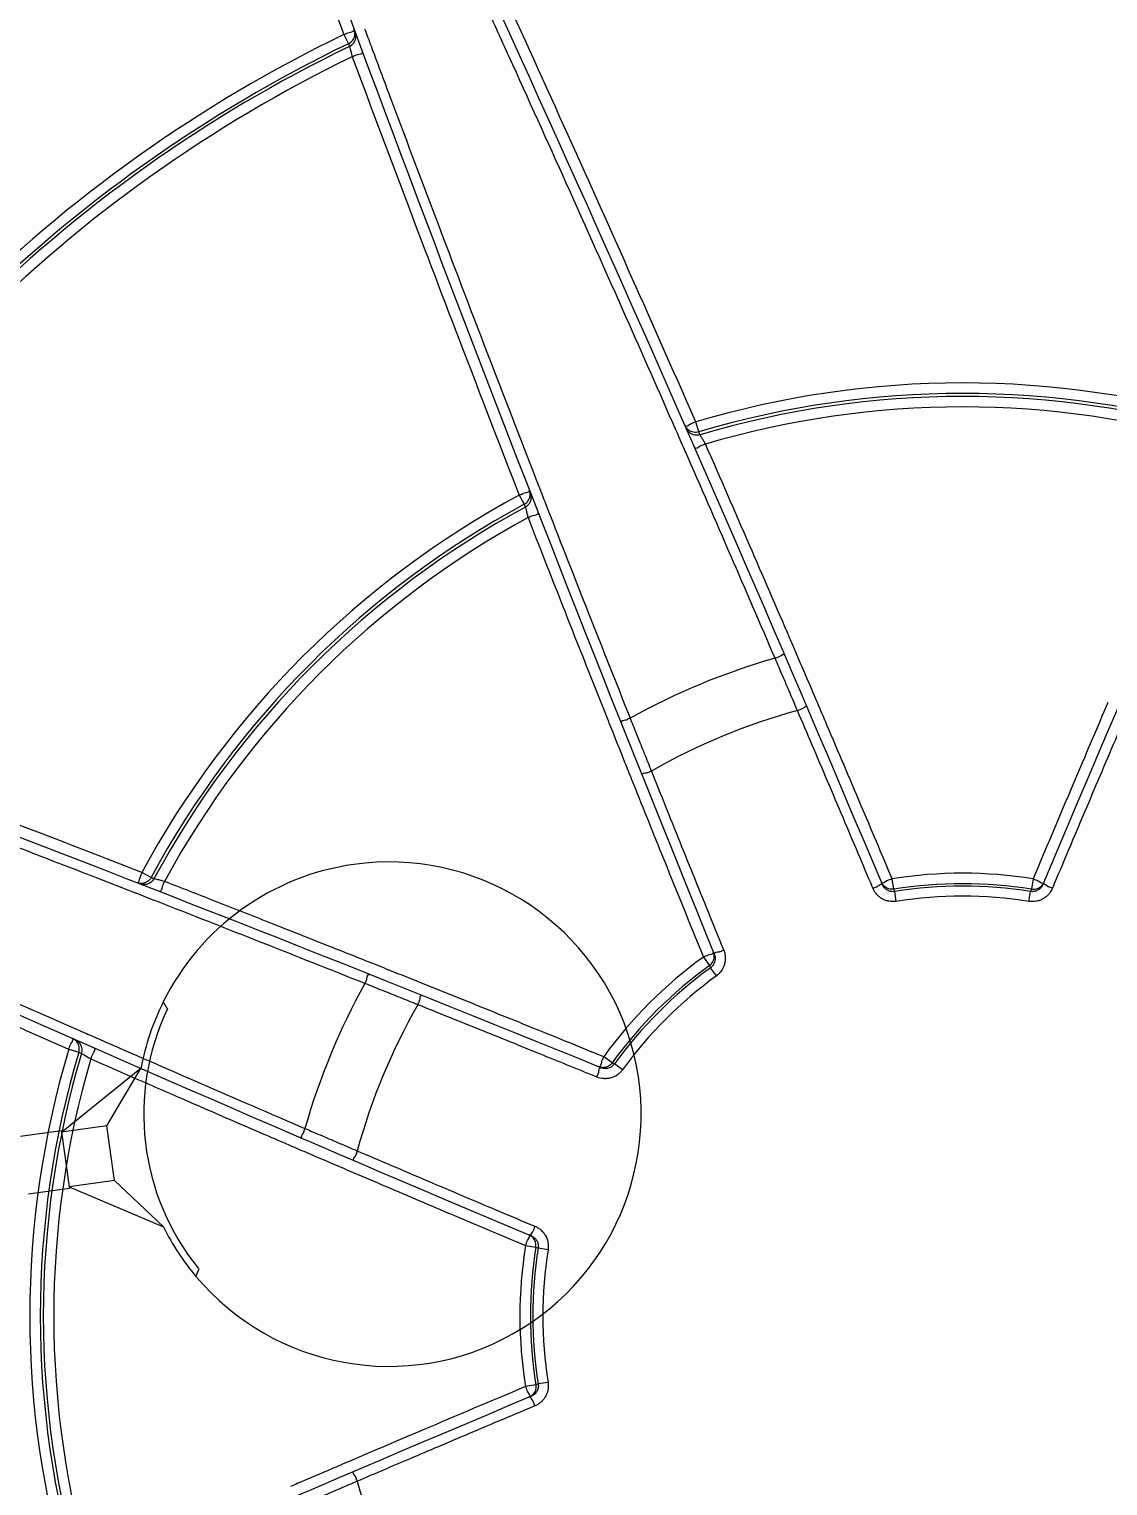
# Model space of a CAD drawing. Header units: metres. Extents: x 1628 to 1845, y 824 to 931.
# Drawn here: x 1653.808 to 1654.279, y 913.918 to 914.553 of the extents above; entities that cross this region are included whole.
import ezdxf

# ---------------------------------------------------------------- set-up
doc = ezdxf.new("R2010")
doc.units = ezdxf.units.M
doc.header["$LTSCALE"] = 0.15
doc.layers.get('0').update_dxf_attribs({"lineweight": 0, "plot": 0})
doc.layers.get('Defpoints').update_dxf_attribs({"lineweight": 0})
doc.layers.add('Alvenaria', color=170, linetype='Continuous', lineweight=0)
doc.layers.add('hidrosanitário', color=26, linetype='Continuous', lineweight=0)
doc.styles.get("Standard").update_dxf_attribs({"font": 'arial.ttf'})
doc.dimstyles.new('Lunardi', dxfattribs={"dimtxt": 0.1, "dimasz": 0.05, "dimexe": 0, "dimexo": 0.05, "dimgap": 0.05, "dimtad": 0, "dimzin": 9, "dimtxsty": 'Standard', "dimblk": 'OBLIQUE', "dimcen": 0, "dimse1": 1, "dimse2": 1, "dimclrd": 1, "dimclre": 1, "dimclrt": 1, "dimadec": 0, "dimazin": 0, "dimtfac": 1, "dimtmove": 1, "dimatfit": 2, "dimldrblk": 'OBLIQUE', "dimfxl": 1, "dimarcsym": 0})

# ---------------------------------------------------------------- blocks, each defined once
blk = doc.blocks.new('_Oblique')
at = {"color": 0, "linetype": 'ByBlock', "lineweight": -2}
blk.add_line((-0.5, -0.5), (0.5, 0.5), dxfattribs=at)
blk = doc.blocks.new('*D89')
at = {"layer": 'Alvenaria', "color": 1, "lineweight": -2, "ltscale": 10}
for p, q in [((1661.73836, 914.69914), (1661.73836, 914.88433)), ((1661.73836, 914.79173), (1661.99364, 914.77623)), ((1661.99364, 914.77623), (1661.99364, 914.67623))]:
    blk.add_line(p, q, dxfattribs=at)
at = {"layer": 'Defpoints', "color": 0, "ltscale": 10}
for p in [(1641.75704, 914.88433), (1661.73836, 914.88433), (1656.40704, 914.69914)]:
    blk.add_point(p, dxfattribs=at)
at = {"layer": 'Alvenaria', "color": 1, "lineweight": -2, "ltscale": 10, "xscale": 0.05, "yscale": 0.05, "zscale": 0.05}
for p, rotation in [((1661.73836, 914.88433), 90), ((1661.73836, 914.69914), 270)]:
    blk.add_blockref('_Oblique', p, dxfattribs=dict(at, rotation=rotation))
at = {"layer": 'Alvenaria', "color": 1, "ltscale": 10, "insert": (1661.99364, 914.49625), "char_height": 0.1, "attachment_point": 5, "rotation": 90}
blk.add_mtext('0,19', dxfattribs=at)

msp = doc.modelspace()

# ---------------------------------------------------------------- linework, layer by layer
at = {"layer": 'hidrosanitário', "color": 252}
for p, q in [((1653.9455, 914.55075), (1653.94745, 914.54672)), ((1653.94745, 914.54672), (1653.94789, 914.54554)), ((1654.1003, 914.37739), (1654.09899, 914.38176)), ((1654.10083, 914.37616), (1654.1003, 914.37739)), ((1654.02198, 914.34986), (1654.02415, 914.34584)), ((1654.02415, 914.34584), (1654.02463, 914.34459)), ((1653.86135, 914.18305), (1653.85734, 914.18522)), ((1653.8626, 914.18256), (1653.86135, 914.18305)), ((1654.18538, 914.17797), (1654.18465, 914.18248)), ((1654.1858, 914.17695), (1654.18538, 914.17797)), ((1654.18649, 914.17265), (1654.1858, 914.17695)), ((1654.24433, 914.17265), (1654.24502, 914.17695)), ((1654.24544, 914.17797), (1654.24502, 914.17695)), ((1654.24617, 914.18248), (1654.24544, 914.17797)), ((1654.10232, 914.14838), (1654.10499, 914.14468)), ((1654.10499, 914.14468), (1654.10542, 914.14365)), ((1654.10797, 914.14013), (1654.10542, 914.14365)), ((1653.82544, 914.10821), (1653.82981, 914.1069)), ((1653.82981, 914.1069), (1653.83104, 914.10636)), ((1654.06252, 914.10221), (1654.05882, 914.10488)), ((1654.06355, 914.10178), (1654.06252, 914.10221)), ((1654.06707, 914.09923), (1654.06355, 914.10178)), ((1654.02472, 914.02255), (1654.02922, 914.02182)), ((1654.02922, 914.02182), (1654.03025, 914.0214)), ((1654.03454, 914.02071), (1654.03025, 914.0214)), ((1654.02922, 913.96176), (1654.02472, 913.96103)), ((1654.03025, 913.96218), (1654.02922, 913.96176)), ((1654.03454, 913.96287), (1654.03025, 913.96218))]:
    msp.add_line(p, q, dxfattribs=at)
at = {"layer": 'hidrosanitário', "linetype": 'Continuous'}
for p, q in [((1653.86851, 914.12579), (1653.86846, 914.12587)), ((1653.82226, 914.07194), (1653.85702, 914.10004)), ((1653.84206, 914.07472), (1653.85702, 914.10004)), ((1653.84206, 914.07472), (1653.82226, 914.07194)), ((1653.8454, 914.05095), (1653.84206, 914.07472)), ((1653.82216, 914.07263), (1653.80433, 914.07013)), ((1653.82216, 914.07263), (1653.82226, 914.07194)), ((1653.82226, 914.07194), (1653.82559, 914.04817)), ((1653.8454, 914.05095), (1653.82559, 914.04817)), ((1653.8454, 914.05095), (1653.86674, 914.03072)), ((1653.82569, 914.04748), (1653.80786, 914.04498)), ((1653.82559, 914.04817), (1653.82569, 914.04748)), ((1653.82559, 914.04817), (1653.86674, 914.03072)), ((1653.88093, 914.00911), (1653.88096, 914.00919))]:
    msp.add_line(p, q, dxfattribs=at)
at = {"layer": 'hidrosanitário', "color": 252}
for radius in [0.90615, 0.90588, 0.90411, 0.90269, 0.89582, 0.89514, 0.88421]:
    msp.add_circle((1654.21541, 913.99179), radius, dxfattribs=at)
for centre, radius, start, end in [((1641.34724, 908.77943), 13.92322, 22.822761, 25.48965), ((1667.08357, 908.77943), 13.92322, 154.51035, 157.177244), ((1667.00027, 919.40526), 13.92322, 199.51035, 202.177244), ((1654.21541, 913.99179), 0.83257, 114.29105, 155.70895), ((1654.21541, 913.99179), 0.82826, 114.3171, 155.6829), ((1654.21541, 913.99179), 0.62072, 115.77468, 154.22532), ((1654.21541, 913.99179), 0.61624, 115.77468, 154.22532), ((1654.21541, 913.99179), 0.61499, 115.78556, 154.21444), ((1654.21541, 913.99179), 0.61042, 115.86597, 154.13403), ((1654.21541, 913.99179), 0.40698, 73.37819, 106.62181), ((1654.21541, 913.99179), 0.40241, 73.37819, 106.62181), ((1654.21541, 913.99179), 0.40108, 73.40158, 106.59842), ((1654.21541, 913.99179), 0.39652, 73.56564, 106.43436), ((1654.21541, 913.99179), 0.40698, 118.37819, 151.62181), ((1654.21541, 913.99179), 0.40241, 118.37819, 151.62181), ((1654.21541, 913.99179), 0.40108, 118.40158, 151.59842), ((1654.21541, 913.99179), 0.39652, 118.56564, 151.43436), ((1648.80193, 901.20693), 13.92322, 67.822756, 70.48965), ((1659.42776, 926.85995), 13.92322, 244.51035, 247.177244), ((1654.21541, 913.99179), 0.29838, 105.91614, 119.08386), ((1654.21541, 913.99179), 0.27374, 105.26017, 119.73983), ((1654.21541, 913.99179), 0.19315, 80.83707, 99.16293), ((1654.21541, 913.99179), 0.18859, 80.83707, 99.16293), ((1654.21541, 913.99179), 0.18751, 80.91524, 99.08479), ((1654.21541, 913.99179), 0.18316, 80.91525, 99.08475), ((1654.21541, 913.99179), 0.19315, 125.83707, 144.16293), ((1654.21541, 913.99179), 0.18859, 125.83707, 144.16293), ((1654.21541, 913.99179), 0.18751, 125.91525, 144.08476), ((1654.21541, 913.99179), 0.18316, 125.91525, 144.08475), ((1654.21541, 913.99179), 0.29838, 150.91614, 164.08386), ((1654.21541, 913.99179), 0.27374, 150.26017, 164.73983), ((1654.21541, 913.99179), 0.40698, 163.37819, 196.62181), ((1654.21541, 913.99179), 0.40241, 163.37819, 196.62181), ((1654.21541, 913.99179), 0.40108, 163.40158, 196.59842), ((1654.21541, 913.99179), 0.39652, 163.56564, 196.43436), ((1654.21541, 913.99179), 0.19315, 170.83707, 189.16293), ((1654.21541, 913.99179), 0.18859, 170.83707, 189.16293), ((1654.21541, 913.99179), 0.18751, 170.91525, 189.08475), ((1654.21541, 913.99179), 0.18316, 170.91525, 189.08475), ((1659.42776, 901.12363), 13.92322, 112.822756, 115.48965), ((1654.21541, 913.99179), 0.27374, 195.26017, 209.73983)]:
    msp.add_arc(centre, radius, start, end, dxfattribs=at)
at = {"layer": 'hidrosanitário', "linetype": 'Continuous'}
for centre, radius, start, end in [((1653.96515, 914.07986), 0.11, 220.03287, 97.98328), ((1653.96515, 914.07986), 0.11, 97.98328, 153.55163), ((1653.96515, 914.07986), 0.11, 153.55162, 169.43027), ((1653.96515, 914.07986), 0.107, 154.58111, 218.89945), ((1653.42977, 913.86108), 0.51243, 31.48158, 31.50438), ((1653.70436, 914.02914), 0.19049, 31.45676, 31.50358), ((1653.69026, 914.02055), 0.207, 31.42258, 31.45054), ((1653.35532, 913.81613), 0.59939, 31.39748, 31.40499), ((1653.65943, 914.00174), 0.24311, 31.37621, 31.3967), ((1653.69947, 914.02611), 0.19624, 31.36207, 31.3891), ((1653.67623, 914.01194), 0.22346, 31.34109, 31.36429), ((1653.66351, 914.00423), 0.23833, 31.31082, 31.33222), ((1653.67763, 914.01282), 0.2218, 31.28813, 31.31125), ((1653.68416, 914.01681), 0.21415, 31.25794, 31.28198), ((1653.68358, 914.01644), 0.21484, 31.2389, 31.26281), ((1653.68451, 914.01698), 0.21377, 31.22165, 31.24566), ((1653.68784, 914.01899), 0.20987, 31.19722, 31.22168), ((1653.6903, 914.0205), 0.20699, 31.16854, 31.19334), ((1653.69235, 914.02175), 0.20459, 31.14218, 31.16726), ((1653.6942, 914.02288), 0.20242, 31.11352, 31.13886), ((1653.69652, 914.02424), 0.19973, 31.09805, 31.12372), ((1653.69848, 914.02544), 0.19743, 31.06501, 31.09097), ((1653.70056, 914.02668), 0.19502, 31.0429, 31.06918), ((1653.70239, 914.02781), 0.19286, 31.00982, 31.03638), ((1653.70441, 914.02896), 0.19053, 30.99868, 31.02556), ((1653.70618, 914.03009), 0.18844, 30.95457, 30.98174), ((1653.70811, 914.03123), 0.18619, 30.93241, 30.9599), ((1653.70977, 914.03223), 0.18426, 30.90367, 30.93145), ((1653.71167, 914.03336), 0.18205, 30.87707, 30.90517), ((1653.7133, 914.03431), 0.18016, 30.8549, 30.88328), ((1653.71508, 914.03539), 0.17807, 30.82167, 30.85038), ((1653.71665, 914.03634), 0.17624, 30.78843, 30.81743), ((1653.71836, 914.03734), 0.17427, 30.7662, 30.79552), ((1653.71988, 914.03826), 0.17249, 30.73292, 30.76254), ((1653.72157, 914.03923), 0.17054, 30.71066, 30.7406), ((1653.72298, 914.04008), 0.16889, 30.67735, 30.70758), ((1653.7244, 914.04096), 0.16722, 30.63745, 30.66798), ((1653.72602, 914.0419), 0.16535, 30.61064, 30.64149), ((1653.72805, 914.04307), 0.163, 30.58827, 30.61956), ((1653.72876, 914.04353), 0.16216, 30.54385, 30.57529), ((1653.72827, 914.04323), 0.16274, 30.51518, 30.54651), ((1653.96515, 914.07986), 0.11, 206.53627, 220.03285), ((1653.75996, 914.06216), 0.13209, 337.15502, 337.19469), ((1653.7607, 914.06182), 0.13127, 337.20782, 337.24771), ((1653.76149, 914.06153), 0.13043, 337.23082, 337.27096), ((1653.7625, 914.06107), 0.12932, 337.28366, 337.32412), ((1653.76294, 914.0609), 0.12885, 337.32024, 337.36083), ((1653.76303, 914.06089), 0.12877, 337.35212, 337.39269), ((1653.76464, 914.06018), 0.127, 337.40594, 337.44709), ((1653.76762, 914.05896), 0.12379, 337.44105, 337.48332), ((1653.76534, 914.05989), 0.12625, 337.48749, 337.52875), ((1653.75842, 914.06277), 0.13374, 337.52184, 337.56053), ((1653.76912, 914.05833), 0.12216, 337.57389, 337.61691), ((1653.78604, 914.05136), 0.10386, 337.6146, 337.66634), ((1653.76351, 914.06064), 0.12823, 337.65684, 337.69617), ((1653.56241, 914.14327), 0.34564, 337.67593, 337.68912), ((1653.78581, 914.05147), 0.10412, 337.75359, 337.80976), ((1653.79693, 914.04694), 0.09211, 337.80157, 337.89927), ((1653.65452, 914.10493), 0.24587, 337.86417, 337.91209), ((1653.74421, 914.06892), 0.14923, 336.40405, 336.43951), ((1653.74405, 914.069), 0.14941, 336.4382, 336.47361), ((1653.74457, 914.06876), 0.14884, 336.47872, 336.51424), ((1653.7458, 914.06824), 0.1475, 336.50779, 336.54362), ((1653.74675, 914.06782), 0.14646, 336.54833, 336.5844), ((1653.74761, 914.06746), 0.14552, 336.57751, 336.61379), ((1653.74844, 914.06709), 0.14462, 336.61814, 336.65463), ((1653.74934, 914.06668), 0.14363, 336.66373, 336.70046), ((1653.75021, 914.06634), 0.1427, 336.68808, 336.72502), ((1653.75107, 914.06594), 0.14175, 336.73374, 336.77091), ((1653.75189, 914.06559), 0.14086, 336.77453, 336.81192), ((1653.75277, 914.06523), 0.13991, 336.80389, 336.84151), ((1653.75357, 914.06488), 0.13903, 336.84476, 336.8826), ((1653.7544, 914.06453), 0.13813, 336.87907, 336.91715), ((1653.75522, 914.06416), 0.13723, 336.92662, 336.96491), ((1653.75604, 914.06382), 0.13634, 336.96099, 336.99953), ((1653.75684, 914.06349), 0.13548, 336.99714, 337.03589), ((1653.75764, 914.06313), 0.1346, 337.04309, 337.08208), ((1653.7584, 914.06283), 0.13378, 337.07267, 337.11189), ((1653.75924, 914.06247), 0.13287, 337.11382, 337.15328)]:
    msp.add_arc(centre, radius, start, end, dxfattribs=at)
at = {"layer": 'hidrosanitário', "color": 252}
for points, start_tangent, end_tangent in [([(1653.87487, 914.74507), (1653.89846, 914.67916), (1653.92219, 914.61389), (1653.9455, 914.55075)], (0.334601, -0.94236), (0.348575, -0.937281)), ([(1654.09028, 914.37836), (1654.06866, 914.42733), (1654.04248, 914.48595), (1654.0176, 914.54098), (1654.00667, 914.56497)], (-0.402184, 0.915559), (-0.415583, 0.909555)), ([(1654.09884, 914.38211), (1654.07303, 914.4405), (1654.04518, 914.5027), (1654.01532, 914.56849)], (-0.402174, 0.915563), (-0.415608, 0.909544)), ([(1653.9455, 914.55075), (1653.94779, 914.55167), (1653.94998, 914.5528)], (0.955959, 0.293499), (-0.159962, 0.987123)), ([(1653.94745, 914.54672), (1653.94931, 914.54827), (1653.95022, 914.55051), (1653.95023, 914.55173)], (0.899051, 0.437845), (-0.108768, 0.994067)), ([(1653.94789, 914.54554), (1653.94975, 914.54709), (1653.95065, 914.54934), (1653.95039, 914.55174)], (0.90074, 0.43436), (-0.348594, 0.937274)), ([(1653.94998, 914.5528), (1653.94995, 914.55291)], (-0.159962, 0.987123), (-0.348508, 0.937306)), ([(1653.95023, 914.55173), (1653.94995, 914.55291)], (-0.108768, 0.994067), (-0.348508, 0.937306)), ([(1653.95452, 914.55327), (1653.95581, 914.54979)], (0.348675, -0.937244), (0.348925, -0.937151)), ([(1653.94789, 914.54554), (1653.94821, 914.54435), (1653.9487, 914.54254), (1653.9491, 914.54106)], (0.262011, -0.965065), (0.260656, -0.965432)), ([(1653.95581, 914.54979), (1653.95771, 914.54469)], (0.348925, -0.937151), (0.349291, -0.937014)), ([(1653.95771, 914.54469), (1653.96627, 914.52178), (1653.98699, 914.46686), (1654.00957, 914.40778), (1654.03054, 914.35361)], (0.349291, -0.937014), (0.363011, -0.931785)), ([(1653.9491, 914.54106), (1653.9514, 914.54197), (1653.95359, 914.54315)], (0.936842, 0.349752), (-0.349209, 0.937045)), ([(1653.9491, 914.54106), (1653.97449, 914.47348), (1653.99878, 914.4098), (1654.02198, 914.34986)], (0.349266, -0.937024), (0.363047, -0.931771)), ([(1654.09437, 914.38006), (1654.09433, 914.38013)], (-0.526538, 0.850152), (-0.402256, 0.915527)), ([(1654.09482, 914.37926), (1654.09433, 914.38013)], (-0.579448, 0.815009), (-0.402256, 0.915527)), ([(1654.09899, 914.38176), (1654.09671, 914.38082), (1654.09437, 914.38006)], (-0.888896, -0.45811), (-0.526538, 0.850152)), ([(1654.09899, 914.38176), (1654.09884, 914.38211)], (-0.402149, 0.915574), (-0.402174, 0.915563)), ([(1654.09082, 914.37713), (1654.09028, 914.37836)], (-0.402096, 0.915598), (-0.402184, 0.915559)), ([(1654.09266, 914.37295), (1654.09082, 914.37713)], (-0.401795, 0.91573), (-0.402096, 0.915598)), ([(1654.09793, 914.37727), (1654.09577, 914.37826), (1654.09482, 914.37926)], (-0.98247, 0.186423), (-0.579448, 0.815009)), ([(1654.09846, 914.37604), (1654.09631, 914.37703), (1654.09487, 914.3789)], (-0.982238, 0.187638), (-0.402168, 0.915566)), ([(1654.1003, 914.37739), (1654.09793, 914.37727)], (-0.959079, -0.283139), (-0.98247, 0.186423)), ([(1654.10083, 914.37616), (1654.09846, 914.37604)], (-0.958059, -0.28657), (-0.982238, 0.187638)), ([(1654.10273, 914.37295), (1654.10259, 914.37318), (1654.10173, 914.37464), (1654.10086, 914.37611)], (-0.509495, 0.860474), (-0.506913, 0.861997)), ([(1654.09452, 914.36871), (1654.09266, 914.37295)], (-0.401491, 0.915863), (-0.401795, 0.91573)), ([(1654.13358, 914.27873), (1654.11428, 914.32341), (1654.09452, 914.36871)], (-0.395014, 0.918675), (-0.401491, 0.915863)), ([(1654.10203, 914.37166), (1654.10095, 914.37116), (1654.09856, 914.37048)], (-0.938307, -0.345804), (-0.401555, 0.915835)), ([(1654.10323, 914.37211), (1654.10203, 914.37166)], (-0.91614, -0.400858), (-0.938307, -0.345804)), ([(1654.10323, 914.37211), (1654.10273, 914.37295)], (-0.510259, 0.860021), (-0.509495, 0.860474)), ([(1654.14231, 914.28206), (1654.14005, 914.28733), (1654.12243, 914.32809), (1654.10323, 914.37211)], (-0.394911, 0.918719), (-0.40145, 0.915881)), ([(1654.02198, 914.34986), (1654.02426, 914.3508), (1654.02645, 914.35192)], (0.952477, 0.304611), (-0.22883, 0.973467)), ([(1654.02415, 914.34584), (1654.02591, 914.34744), (1654.02673, 914.34966), (1654.02672, 914.35085)], (0.878381, 0.477962), (-0.128995, 0.991645)), ([(1654.02463, 914.34459), (1654.0264, 914.34619), (1654.02722, 914.34841), (1654.02691, 914.35076)], (0.880086, 0.474814), (-0.363029, 0.931778)), ([(1654.02645, 914.35192), (1654.02643, 914.35201)], (-0.22883, 0.973467), (-0.362937, 0.931813)), ([(1654.02672, 914.35085), (1654.02643, 914.35201)], (-0.128995, 0.991645), (-0.362937, 0.931813)), ([(1654.03054, 914.35361), (1654.03103, 914.35236)], (0.363011, -0.931785), (0.363101, -0.93175)), ([(1654.03103, 914.35236), (1654.03181, 914.35035)], (0.363101, -0.93175), (0.363245, -0.931694)), ([(1654.03181, 914.35035), (1654.03437, 914.3438)], (0.363245, -0.931694), (0.363716, -0.93151)), ([(1654.02463, 914.34459), (1654.02495, 914.34338), (1654.02542, 914.34154), (1654.02581, 914.34004)], (0.251162, -0.967945), (0.247289, -0.968942)), ([(1654.02581, 914.34004), (1654.02808, 914.34098), (1654.03025, 914.34219)], (0.931258, 0.36436), (-0.363642, 0.931539)), ([(1654.03437, 914.3438), (1654.05211, 914.29859), (1654.07037, 914.25255)], (0.363716, -0.93151), (0.370284, -0.928919)), ([(1654.02581, 914.34004), (1654.04026, 914.30318), (1654.05376, 914.26904), (1654.0607, 914.2516)], (0.363757, -0.931494), (0.370179, -0.92896)), ([(1654.13358, 914.27873), (1654.13512, 914.2793)], (0.919022, 0.394205), (0.916734, 0.399498)), ([(1654.13373, 914.27838), (1654.13358, 914.27873)], (-0.394146, 0.919048), (-0.394173, 0.919036)), ([(1654.13521, 914.27493), (1654.13373, 914.27838)], (-0.39388, 0.919162), (-0.394146, 0.919048)), ([(1654.13512, 914.2793), (1654.13564, 914.27956), (1654.13773, 914.28024)], (0.916734, 0.399498), (0.619391, -0.785083)), ([(1654.13773, 914.28024), (1654.1378, 914.28013)], (0.619391, -0.785083), (0.395075, -0.918649)), ([(1654.15203, 914.25941), (1654.14231, 914.28206)], (-0.393252, 0.919431), (-0.394911, 0.918719)), ([(1654.14173, 914.25969), (1654.1401, 914.26351), (1654.13684, 914.27113), (1654.13521, 914.27493)], (-0.392693, 0.919669), (-0.39388, 0.919162)), ([(1654.14336, 914.25588), (1654.14173, 914.25969)], (-0.392393, 0.919798), (-0.392693, 0.919669)), ([(1654.18451, 914.18282), (1654.17107, 914.21466), (1654.15623, 914.24957), (1654.15203, 914.25941)], (-0.387549, 0.921849), (-0.393252, 0.919431)), ([(1654.27878, 914.25939), (1654.2651, 914.22728), (1654.24617, 914.18248)], (-0.393251, -0.919431), (-0.387523, -0.92186)), ([(1653.85734, 914.18522), (1653.79744, 914.2084), (1653.73377, 914.23269), (1653.66614, 914.2581)], (-0.931771, 0.363047), (-0.937024, 0.349266)), ([(1654.07037, 914.25255), (1654.06888, 914.25186)], (-0.928592, -0.371102), (-0.930716, -0.365742)), ([(1654.07037, 914.25255), (1654.07051, 914.25219)], (0.371134, -0.928579), (0.371162, -0.928568)), ([(1654.14336, 914.25588), (1654.14493, 914.25646)], (0.91942, 0.393278), (0.902673, 0.430328)), ([(1654.1759, 914.17921), (1654.16989, 914.19347), (1654.16323, 914.2092), (1654.15648, 914.22512), (1654.14979, 914.24083), (1654.14336, 914.25588)], (-0.387942, 0.921684), (-0.393447, 0.919347)), ([(1654.14493, 914.25646), (1654.14542, 914.25673), (1654.14749, 914.25753)], (0.902673, 0.430328), (0.482805, -0.875728)), ([(1654.28746, 914.25588), (1654.28112, 914.24104), (1654.2744, 914.22528), (1654.26759, 914.20922), (1654.2609, 914.1934), (1654.25492, 914.17921)], (-0.393447, -0.919347), (-0.387942, -0.921684)), ([(1653.85359, 914.17666), (1653.80367, 914.19599), (1653.7437, 914.21893), (1653.6872, 914.24026), (1653.66251, 914.24949)], (-0.931785, 0.363011), (-0.937014, 0.349291)), ([(1654.0607, 914.2516), (1654.06184, 914.24874)], (0.370179, -0.92896), (0.370388, -0.928877)), ([(1654.06184, 914.24874), (1654.06795, 914.23343), (1654.071, 914.22582)], (0.370388, -0.928877), (0.372065, -0.928207)), ([(1654.06888, 914.25186), (1654.06833, 914.25168), (1654.06637, 914.25068)], (-0.930716, -0.365742), (0.117161, -0.993113)), ([(1654.06637, 914.25068), (1654.0664, 914.25055)], (0.117161, -0.993113), (0.370223, -0.928943)), ([(1654.07051, 914.25219), (1654.0719, 914.24871)], (0.371162, -0.928568), (0.37143, -0.928461)), ([(1654.0719, 914.24871), (1654.07344, 914.24487), (1654.07652, 914.23718), (1654.07807, 914.23333)], (0.37143, -0.928461), (0.372628, -0.927981)), ([(1654.07807, 914.23333), (1654.07962, 914.22947)], (0.372628, -0.927981), (0.372931, -0.927859)), ([(1654.0781, 914.22878), (1654.07756, 914.22862), (1654.07553, 914.22772)], (-0.942574, -0.333998), (0.277844, -0.960626)), ([(1654.07962, 914.22947), (1654.0781, 914.22878)], (-0.928217, -0.372038), (-0.942574, -0.333998)), ([(1654.07962, 914.22947), (1654.08563, 914.2145), (1654.09202, 914.19861), (1654.09856, 914.18244), (1654.10501, 914.16652), (1654.11082, 914.15225)], (0.371868, -0.928286), (0.377413, -0.926045)), ([(1654.071, 914.22582), (1654.08402, 914.19345), (1654.10232, 914.14838)], (0.372065, -0.928207), (0.377834, -0.925873)), ([(1653.64223, 914.20053), (1653.66448, 914.19039), (1653.71796, 914.1662), (1653.7757, 914.14039), (1653.82884, 914.11691)], (0.909555, -0.415583), (0.915559, -0.402184)), ([(1653.63871, 914.19187), (1653.70445, 914.16204), (1653.76665, 914.13419), (1653.82508, 914.10836)], (0.909544, -0.415608), (0.915563, -0.402174)), ([(1653.85734, 914.18522), (1653.85639, 914.18294), (1653.85527, 914.18075)], (-0.304612, -0.952477), (-0.973467, 0.228829)), ([(1653.86135, 914.18305), (1653.85976, 914.18129), (1653.85754, 914.18047), (1653.85634, 914.18048)], (-0.477962, -0.878381), (-0.991645, 0.128995)), ([(1653.8626, 914.18256), (1653.86101, 914.1808), (1653.85879, 914.17998), (1653.85644, 914.18029)], (-0.474814, -0.880086), (-0.931779, 0.363027)), ([(1653.86716, 914.18139), (1653.86595, 914.1817), (1653.8643, 914.18212), (1653.8626, 914.18256)], (-0.968934, 0.247319), (-0.967958, 0.251113)), ([(1654.18465, 914.18248), (1654.18451, 914.18282)], (-0.387523, 0.92186), (-0.387549, 0.921849)), ([(1653.85484, 914.17617), (1653.85359, 914.17666)], (-0.93175, 0.363101), (-0.931785, 0.363011)), ([(1653.85909, 914.17451), (1653.85484, 914.17617)], (-0.931631, 0.363406), (-0.93175, 0.363101)), ([(1653.85527, 914.18075), (1653.85519, 914.18077)], (-0.973467, 0.228829), (-0.931813, 0.362938)), ([(1653.85634, 914.18048), (1653.85519, 914.18077)], (-0.991645, 0.128995), (-0.931813, 0.362937)), ([(1653.86716, 914.18139), (1653.86621, 914.17911), (1653.86501, 914.17694)], (-0.36436, -0.931258), (-0.931535, 0.363651)), ([(1653.95847, 914.14536), (1653.93933, 914.15297), (1653.91315, 914.16334), (1653.88905, 914.17282), (1653.86716, 914.18139)], (-0.928877, 0.370388), (-0.931494, 0.363757)), ([(1654.17625, 914.17837), (1654.1759, 914.17921)], (-0.387882, 0.921709), (-0.387942, 0.921684)), ([(1654.17625, 914.17837), (1654.17782, 914.17895)], (0.921757, 0.387769), (0.902016, 0.431703)), ([(1654.17646, 914.17791), (1654.17625, 914.17837)], (-0.436419, 0.899744), (-0.38826, 0.92155)), ([(1654.17913, 914.17458), (1654.17797, 914.17567), (1654.17646, 914.17791)], (-0.784569, 0.620041), (-0.436419, 0.899744)), ([(1654.17782, 914.17895), (1654.17831, 914.17922), (1654.18038, 914.18003)], (0.902016, 0.431703), (0.447838, -0.894115)), ([(1654.18032, 914.18031), (1654.18, 914.18094)], (-0.516761, 0.85613), (-0.387949, 0.921681)), ([(1654.18465, 914.18248), (1654.18237, 914.18158), (1654.18004, 914.18086)], (-0.892715, -0.450622), (-0.510726, 0.859743)), ([(1654.18054, 914.17998), (1654.18032, 914.18031)], (-0.582427, 0.812883), (-0.516761, 0.85613)), ([(1654.18336, 914.17718), (1654.18261, 914.17752), (1654.18131, 914.17856), (1654.1804, 914.18)], (-0.941366, 0.337388), (-0.388003, 0.921658)), ([(1654.18319, 914.17811), (1654.18128, 914.17916), (1654.18054, 914.17998)], (-0.961187, 0.275899), (-0.582427, 0.812883)), ([(1654.18538, 914.17797), (1654.18319, 914.17811)], (-0.987461, -0.157862), (-0.961187, 0.275899)), ([(1654.1858, 914.17695), (1654.18416, 914.17697), (1654.18336, 914.17718)], (-0.987719, -0.156241), (-0.941366, 0.337388)), ([(1654.24745, 914.17718), (1654.24666, 914.17697), (1654.24502, 914.17695)], (-0.941367, -0.337383), (-0.987718, 0.156249)), ([(1654.24544, 914.17797), (1654.24763, 914.17811)], (0.987461, -0.157862), (0.961187, 0.275899)), ([(1654.24617, 914.18248), (1654.24844, 914.18158), (1654.25077, 914.18086)], (0.892715, -0.450622), (0.510726, 0.859743)), ([(1654.25042, 914.18), (1654.24951, 914.17856), (1654.24821, 914.17752), (1654.24745, 914.17718)], (-0.388116, -0.92161), (-0.941367, -0.337383)), ([(1654.24763, 914.17811), (1654.24954, 914.17916), (1654.25032, 914.18005)], (0.961187, 0.275899), (0.568906, 0.822403)), ([(1654.25032, 914.18005), (1654.25049, 914.18031)], (0.568906, 0.822403), (0.516976, 0.856)), ([(1654.25299, 914.17895), (1654.2525, 914.17922), (1654.25043, 914.18003)], (-0.902018, 0.431699), (-0.447845, -0.894111)), ([(1654.25049, 914.18031), (1654.25081, 914.18094)], (0.516976, 0.856), (0.387949, 0.921681)), ([(1654.2538, 914.17692), (1654.25284, 914.17567), (1654.25168, 914.17458)], (-0.539428, -0.842032), (-0.784569, -0.620041)), ([(1654.25456, 914.17837), (1654.25299, 914.17895)], (-0.921756, 0.38777), (-0.902018, 0.431699)), ([(1654.25436, 914.17791), (1654.2538, 914.17692)], (-0.436536, -0.899687), (-0.539428, -0.842032)), ([(1654.25456, 914.17837), (1654.25436, 914.17791)], (-0.38826, -0.92155), (-0.436536, -0.899687)), ([(1654.25492, 914.17921), (1654.25456, 914.17837)], (-0.387942, -0.921684), (-0.387882, -0.921709)), ([(1653.8634, 914.17283), (1653.85909, 914.17451)], (-0.93151, 0.363716), (-0.931631, 0.363406)), ([(1653.95465, 914.13683), (1653.90941, 914.15477), (1653.8634, 914.17283)], (-0.928919, 0.370284), (-0.93151, 0.363716)), ([(1654.18044, 914.17371), (1654.17913, 914.17458)], (-0.876163, 0.482015), (-0.784569, 0.620041)), ([(1654.18187, 914.17307), (1654.18044, 914.17371)], (-0.943397, 0.331667), (-0.876163, 0.482015)), ([(1654.18649, 914.17265), (1654.18338, 914.17268), (1654.18187, 914.17307)], (-0.987452, -0.157922), (-0.943397, 0.331667)), ([(1654.24895, 914.17307), (1654.24744, 914.17268), (1654.24433, 914.17265)], (-0.943398, -0.331662), (-0.987452, 0.157922)), ([(1654.25037, 914.17371), (1654.24895, 914.17307)], (-0.876164, -0.482014), (-0.943398, -0.331662)), ([(1654.25168, 914.17458), (1654.25037, 914.17371)], (-0.784569, -0.620041), (-0.876164, -0.482014)), ([(1654.11116, 914.15141), (1654.10964, 914.15071)], (-0.925975, -0.377586), (-0.943081, -0.332562)), ([(1654.11082, 914.15225), (1654.11116, 914.15141)], (0.377413, -0.926045), (0.377473, -0.926021)), ([(1654.11116, 914.15141), (1654.11171, 914.14953), (1654.11183, 914.14863)], (0.377539, -0.925994), (0.086927, -0.996215)), ([(1653.98156, 914.13613), (1653.96728, 914.14184), (1653.95847, 914.14536)], (-0.928201, 0.372079), (-0.928877, 0.370388)), ([(1654.10232, 914.14838), (1654.10457, 914.14935), (1654.10672, 914.15049)], (0.949883, 0.312607), (-0.246792, 0.969068)), ([(1654.10499, 914.14468), (1654.10644, 914.14632), (1654.10705, 914.14842), (1654.10698, 914.1496)], (0.809866, 0.586616), (-0.179249, 0.983804)), ([(1654.10642, 914.14463), (1654.10542, 914.14365)], (-0.610414, -0.792082), (-0.808909, -0.587935)), ([(1654.10744, 914.14725), (1654.1072, 914.14608), (1654.1066, 914.14488), (1654.10642, 914.14463)], (-0.087045, -0.996204), (-0.610414, -0.792082)), ([(1654.10698, 914.1496), (1654.1067, 914.15057)], (-0.179249, 0.983804), (-0.377405, 0.926048)), ([(1654.10964, 914.15071), (1654.1091, 914.15056), (1654.10707, 914.14966)], (-0.943081, -0.332562), (0.315566, -0.948904)), ([(1654.10708, 914.14963), (1654.10744, 914.14815)], (0.377514, -0.926004), (0.090448, -0.995901)), ([(1654.10744, 914.14815), (1654.10746, 914.14769), (1654.10744, 914.14725)], (0.090448, -0.995901), (-0.087045, -0.996204)), ([(1654.11136, 914.14472), (1654.11084, 914.14349), (1654.10954, 914.14157), (1654.10879, 914.1408)], (-0.323374, -0.946271), (-0.738295, -0.674478)), ([(1654.11183, 914.14694), (1654.11173, 914.14615), (1654.11136, 914.14472)], (-0.090467, -0.995899), (-0.323374, -0.946271)), ([(1654.11183, 914.14863), (1654.11187, 914.14776), (1654.11183, 914.14694)], (0.086927, -0.996215), (-0.090467, -0.995899)), ([(1653.95465, 914.13683), (1653.95534, 914.13832)], (0.371102, 0.928592), (0.365741, 0.930717)), ([(1653.95534, 914.13832), (1653.95552, 914.13887), (1653.95652, 914.14083)], (0.365741, 0.930717), (0.993113, -0.117162)), ([(1653.95652, 914.14083), (1653.95665, 914.1408)], (0.993113, -0.117162), (0.928943, -0.370223)), ([(1654.10879, 914.1408), (1654.10797, 914.14013)], (-0.738295, -0.674478), (-0.809891, -0.586581)), ([(1653.95501, 914.13669), (1653.95465, 914.13683)], (-0.928568, 0.371162), (-0.928579, 0.371134)), ([(1653.95849, 914.13529), (1653.95501, 914.13669)], (-0.928461, 0.37143), (-0.928568, 0.371162)), ([(1653.97387, 914.12913), (1653.97002, 914.13067), (1653.96233, 914.13376), (1653.95849, 914.13529)], (-0.927981, 0.372628), (-0.928461, 0.37143)), ([(1653.97842, 914.1291), (1653.97857, 914.12964), (1653.97948, 914.13167)], (0.333998, 0.942574), (0.960628, -0.277838)), ([(1654.05882, 914.10488), (1654.02589, 914.11826), (1653.99607, 914.1303), (1653.98156, 914.13613)], (-0.925873, 0.377834), (-0.928201, 0.372079)), ([(1653.97773, 914.12758), (1653.97387, 914.12913)], (-0.927859, 0.372931), (-0.927981, 0.372628)), ([(1653.97773, 914.12758), (1653.97842, 914.1291)], (0.372038, 0.928217), (0.333998, 0.942574)), ([(1654.05495, 914.09638), (1654.03093, 914.10614), (1654.0049, 914.11666), (1653.97773, 914.12758)], (-0.926045, 0.377413), (-0.928286, 0.371868)), ([(1653.82544, 914.10821), (1653.82638, 914.11049), (1653.82714, 914.11283)], (0.45811, 0.888895), (-0.850152, 0.526538)), ([(1653.82714, 914.11283), (1653.82706, 914.11287)], (-0.850152, 0.526538), (-0.915527, 0.402256)), ([(1653.82793, 914.11238), (1653.82706, 914.11287)], (-0.815009, 0.579448), (-0.915527, 0.402256)), ([(1653.82884, 914.11691), (1653.83007, 914.11637)], (0.915559, -0.402184), (0.915598, -0.402096)), ([(1653.83007, 914.11637), (1653.83204, 914.11551)], (0.915598, -0.402096), (0.91566, -0.401954)), ([(1653.83204, 914.11551), (1653.83849, 914.11268)], (0.91566, -0.401954), (0.915863, -0.401491)), ([(1653.83849, 914.11268), (1653.883, 914.09326), (1653.92847, 914.07361)], (0.915863, -0.401491), (0.918675, -0.395014)), ([(1653.82508, 914.10836), (1653.82544, 914.10821)], (0.915563, -0.402174), (0.915574, -0.402149)), ([(1653.82993, 914.10927), (1653.82894, 914.11143), (1653.82793, 914.11238)], (-0.186423, 0.98247), (-0.815009, 0.579448)), ([(1653.83116, 914.10873), (1653.83017, 914.11089), (1653.82829, 914.11233)], (-0.187639, 0.982238), (-0.915567, 0.402166)), ([(1653.82981, 914.1069), (1653.82993, 914.10927)], (0.283139, 0.959079), (-0.186423, 0.98247)), ([(1653.83104, 914.10636), (1653.83116, 914.10873)], (0.28657, 0.958059), (-0.187639, 0.982238)), ([(1653.83104, 914.10636), (1653.83161, 914.10603)], (0.862039, -0.506842), (0.861786, -0.507271)), ([(1653.83553, 914.10517), (1653.83603, 914.10625), (1653.83671, 914.10864)], (0.345804, 0.938307), (-0.915831, 0.401563)), ([(1653.83161, 914.10603), (1653.83212, 914.10573), (1653.83376, 914.10476), (1653.83475, 914.10417)], (0.861786, -0.507271), (0.860197, -0.509962)), ([(1653.83475, 914.10417), (1653.83509, 914.10397)], (0.860197, -0.509962), (0.860005, -0.510286)), ([(1653.83509, 914.10397), (1653.83553, 914.10517)], (0.400858, 0.91614), (0.345804, 0.938307)), ([(1653.83509, 914.10397), (1653.85623, 914.09473), (1653.87959, 914.08456), (1653.90517, 914.07348), (1653.92513, 914.06489)], (0.915881, -0.40145), (0.918719, -0.394911)), ([(1654.05649, 914.09755), (1654.05664, 914.09809), (1654.05754, 914.10013)], (0.332562, 0.943081), (0.948904, -0.315566)), ([(1654.05768, 914.1002), (1654.05663, 914.1005)], (-0.986633, 0.162957), (-0.926048, 0.377405)), ([(1654.05882, 914.10488), (1654.05785, 914.10263), (1654.05671, 914.10048)], (-0.312607, -0.949883), (-0.969068, 0.246792)), ([(1654.06007, 914.09977), (1654.05923, 914.09975), (1654.05757, 914.10012)], (-0.993818, -0.111018), (-0.926117, 0.377237)), ([(1654.06252, 914.10221), (1654.06088, 914.10075), (1654.05878, 914.10015), (1654.05768, 914.1002)], (-0.586616, -0.809865), (-0.986633, 0.162957)), ([(1654.06237, 914.10063), (1654.06088, 914.09993), (1654.06007, 914.09977)], (-0.821112, -0.570767), (-0.993818, -0.111018)), ([(1654.06355, 914.10178), (1654.06237, 914.10063)], (-0.587937, -0.808907), (-0.821112, -0.570767)), ([(1654.05579, 914.09604), (1654.05495, 914.09638)], (-0.926021, 0.377473), (-0.926045, 0.377413)), ([(1654.05579, 914.09604), (1654.05649, 914.09755)], (0.377586, 0.925974), (0.332562, 0.943081)), ([(1654.0605, 914.09539), (1654.05892, 914.09534), (1654.05579, 914.09604)], (-0.99321, -0.116339), (-0.926175, 0.377093)), ([(1654.06205, 914.0957), (1654.0605, 914.09539)], (-0.960377, -0.278705), (-0.99321, -0.116339)), ([(1654.06603, 914.09803), (1654.06485, 914.09705), (1654.06205, 914.0957)], (-0.714509, -0.699627), (-0.960377, -0.278705)), ([(1654.06707, 914.09923), (1654.06603, 914.09803)], (-0.586566, -0.809902), (-0.714509, -0.699627)), ([(1653.9279, 914.07207), (1653.92764, 914.07156), (1653.92695, 914.06947)], (-0.399498, -0.916734), (0.785082, -0.619391)), ([(1653.92695, 914.06947), (1653.92707, 914.0694)], (0.785082, -0.619391), (0.918649, -0.395075)), ([(1653.92847, 914.07361), (1653.9279, 914.07207)], (-0.394205, -0.919022), (-0.399498, -0.916734)), ([(1653.92847, 914.07361), (1653.92882, 914.07346)], (0.919036, -0.394173), (0.919048, -0.394146)), ([(1653.92882, 914.07346), (1653.93227, 914.07199)], (0.919048, -0.394146), (0.919162, -0.39388)), ([(1653.93227, 914.07199), (1653.93607, 914.07036), (1653.94369, 914.0671), (1653.9475, 914.06547)], (0.919162, -0.39388), (0.919669, -0.392693)), ([(1653.92513, 914.06489), (1653.93281, 914.06159), (1653.9471, 914.05546)], (0.918719, -0.394911), (0.919409, -0.393303)), ([(1653.9475, 914.06547), (1653.95132, 914.06384)], (0.919669, -0.392693), (0.919798, -0.392393)), ([(1653.95074, 914.06227), (1653.95047, 914.06178), (1653.94967, 914.05971)], (-0.430328, -0.902673), (0.87573, -0.4828)), ([(1653.95132, 914.06384), (1653.95074, 914.06227)], (-0.393278, -0.91942), (-0.430328, -0.902673)), ([(1653.95132, 914.06384), (1653.96616, 914.0575), (1653.98192, 914.05079), (1653.99798, 914.04397), (1654.0138, 914.03728), (1654.02799, 914.0313)], (0.919347, -0.393447), (0.921684, -0.387942)), ([(1653.9471, 914.05546), (1653.94779, 914.05517)], (0.919409, -0.393303), (0.919431, -0.393252)), ([(1653.94779, 914.05517), (1653.96168, 914.04924), (1653.99159, 914.03653), (1654.02472, 914.02255)], (0.919431, -0.393252), (0.92186, -0.387523)), ([(1654.02799, 914.0313), (1654.02883, 914.03095)], (0.921684, -0.387942), (0.921709, -0.387882)), ([(1654.02883, 914.03095), (1654.02825, 914.02938)], (-0.387769, -0.921756), (-0.431702, -0.902016)), ([(1654.02883, 914.03095), (1654.02947, 914.03065)], (0.921699, -0.387905), (0.890624, -0.454741)), ([(1654.02947, 914.03065), (1654.03005, 914.03032), (1654.03058, 914.02998)], (0.890624, -0.454741), (0.820624, -0.571469)), ([(1654.02472, 914.02255), (1654.02562, 914.02482), (1654.02634, 914.02716)], (0.450622, 0.892715), (-0.859743, 0.510726)), ([(1654.02689, 914.02687), (1654.02626, 914.02719)], (-0.856, 0.516976), (-0.921681, 0.387949)), ([(1654.02825, 914.02938), (1654.02798, 914.02889), (1654.02717, 914.02681)], (-0.431702, -0.902016), (0.894115, -0.447838)), ([(1654.02715, 914.0267), (1654.02689, 914.02687)], (-0.822403, 0.568906), (-0.856, 0.516976)), ([(1654.02909, 914.02401), (1654.02804, 914.02592), (1654.02715, 914.0267)], (-0.275899, 0.961187), (-0.822403, 0.568906)), ([(1654.0272, 914.0268), (1654.02839, 914.02609), (1654.02955, 914.0248), (1654.03016, 914.02338)], (0.921703, -0.387896), (0.246004, -0.969269)), ([(1654.02922, 914.02182), (1654.02909, 914.02401)], (0.157862, 0.987461), (-0.275899, 0.961187)), ([(1654.03058, 914.02998), (1654.03107, 914.02962), (1654.03263, 914.02805)], (0.820624, -0.571469), (0.619038, -0.785361)), ([(1654.03263, 914.02805), (1654.03352, 914.0267)], (0.619038, -0.785361), (0.476662, -0.879087)), ([(1654.03352, 914.0267), (1654.03377, 914.0262), (1654.03438, 914.02447)], (0.476662, -0.879087), (0.241731, -0.970343)), ([(1654.03438, 914.02447), (1654.03452, 914.02381), (1654.03466, 914.02235), (1654.03454, 914.02071)], (0.241731, -0.970343), (-0.157959, -0.987446)), ([(1654.03016, 914.02338), (1654.03023, 914.02303), (1654.03025, 914.0214)], (0.246004, -0.969269), (-0.156282, -0.987712)), ([(1654.02472, 913.96103), (1653.97975, 913.94203), (1653.94781, 913.92842)], (-0.92186, -0.387523), (-0.919431, -0.393251)), ([(1654.02472, 913.96103), (1654.02562, 913.95876), (1654.02634, 913.95642)], (0.450622, -0.892715), (-0.859743, -0.510726)), ([(1654.03017, 913.96025), (1654.02985, 913.95934), (1654.02889, 913.95793), (1654.0272, 913.95678)], (-0.23595, -0.971765), (-0.921711, -0.387877)), ([(1654.02922, 913.96176), (1654.02909, 913.95957)], (0.157862, -0.987461), (-0.275899, -0.961187)), ([(1654.03025, 913.96218), (1654.03024, 913.96059), (1654.03017, 913.96025)], (0.15629, -0.987711), (-0.23595, -0.971765)), ([(1654.03454, 913.96287), (1654.03466, 913.96129), (1654.03454, 913.95985), (1654.0344, 913.9592)], (0.15797, -0.987444), (-0.231915, -0.972736)), ([(1654.02689, 913.95671), (1654.02626, 913.95639)], (-0.856, -0.516976), (-0.921681, -0.387949)), ([(1654.02825, 913.9542), (1654.02798, 913.95469), (1654.02717, 913.95677)], (-0.431703, 0.902016), (0.894115, 0.447838)), ([(1654.02722, 913.95692), (1654.02689, 913.95671)], (-0.812883, -0.582427), (-0.856, -0.516976)), ([(1654.02909, 913.95957), (1654.02804, 913.95766), (1654.02722, 913.95692)], (-0.275899, -0.961187), (-0.812883, -0.582427)), ([(1654.02883, 913.95263), (1654.02825, 913.9542)], (-0.387769, 0.921757), (-0.431703, 0.902016)), ([(1654.03115, 913.95403), (1654.03011, 913.95329), (1654.02883, 913.95263)], (-0.776217, -0.630466), (-0.921713, -0.387873)), ([(1654.03301, 913.95605), (1654.032, 913.9548), (1654.03115, 913.95403)], (-0.563332, -0.826231), (-0.776217, -0.630466)), ([(1654.0333, 913.9565), (1654.03301, 913.95605)], (-0.515929, -0.856632), (-0.563332, -0.826231)), ([(1654.0344, 913.9592), (1654.03424, 913.95858), (1654.0333, 913.9565)], (-0.231915, -0.972736), (-0.515929, -0.856632)), ([(1654.02799, 913.95228), (1654.0129, 913.94592), (1653.99833, 913.93976), (1653.98504, 913.93412), (1653.97286, 913.92894), (1653.96167, 913.92417), (1653.95639, 913.92191)], (-0.921684, -0.387942), (-0.919503, -0.393083)), ([(1654.02883, 913.95263), (1654.02799, 913.95228)], (-0.921709, -0.387882), (-0.921684, -0.387942)), ([(1653.94781, 913.92842), (1653.94014, 913.92513), (1653.92513, 913.91869)], (-0.919431, -0.393251), (-0.918719, -0.394912)), ([(1653.95074, 913.92131), (1653.95047, 913.9218), (1653.94967, 913.92387)], (-0.430328, 0.902673), (0.875728, 0.482805)), ([(1653.92513, 913.91869), (1653.92218, 913.91743)], (-0.918719, -0.394912), (-0.918627, -0.395126)), ([(1653.9475, 913.91811), (1653.94369, 913.91648), (1653.93607, 913.91322), (1653.93227, 913.91159)], (-0.919669, -0.392693), (-0.919162, -0.39388)), ([(1653.95132, 913.91974), (1653.9475, 913.91811)], (-0.919798, -0.392393), (-0.919669, -0.392693)), ([(1653.95132, 913.91974), (1653.95074, 913.92131)], (-0.393278, 0.91942), (-0.430328, 0.902673)), ([(1653.95639, 913.92191), (1653.95132, 913.91974)], (-0.919503, -0.393083), (-0.919347, -0.393447))]:
    msp.add_spline(points, degree=3, dxfattribs=dict(at, start_tangent=start_tangent, end_tangent=end_tangent))

# ---------------------------------------------------------------- dimensions: what is measured, and where the dimension line sits
at = {"layer": 'Alvenaria', "ltscale": 10}
dim = msp.add_linear_dim(base=(1661.73836, 914.88433), p1=(1656.40704, 914.69914), p2=(1641.75704, 914.88433), angle=270, dimstyle='Lunardi', dxfattribs=at)
dim.commit()
dim.dimension.update_dxf_attribs({"geometry": '*D89', "text_midpoint": (1661.99364, 914.62623), "dimtype": 160})

doc.saveas('drawing.dxf')
